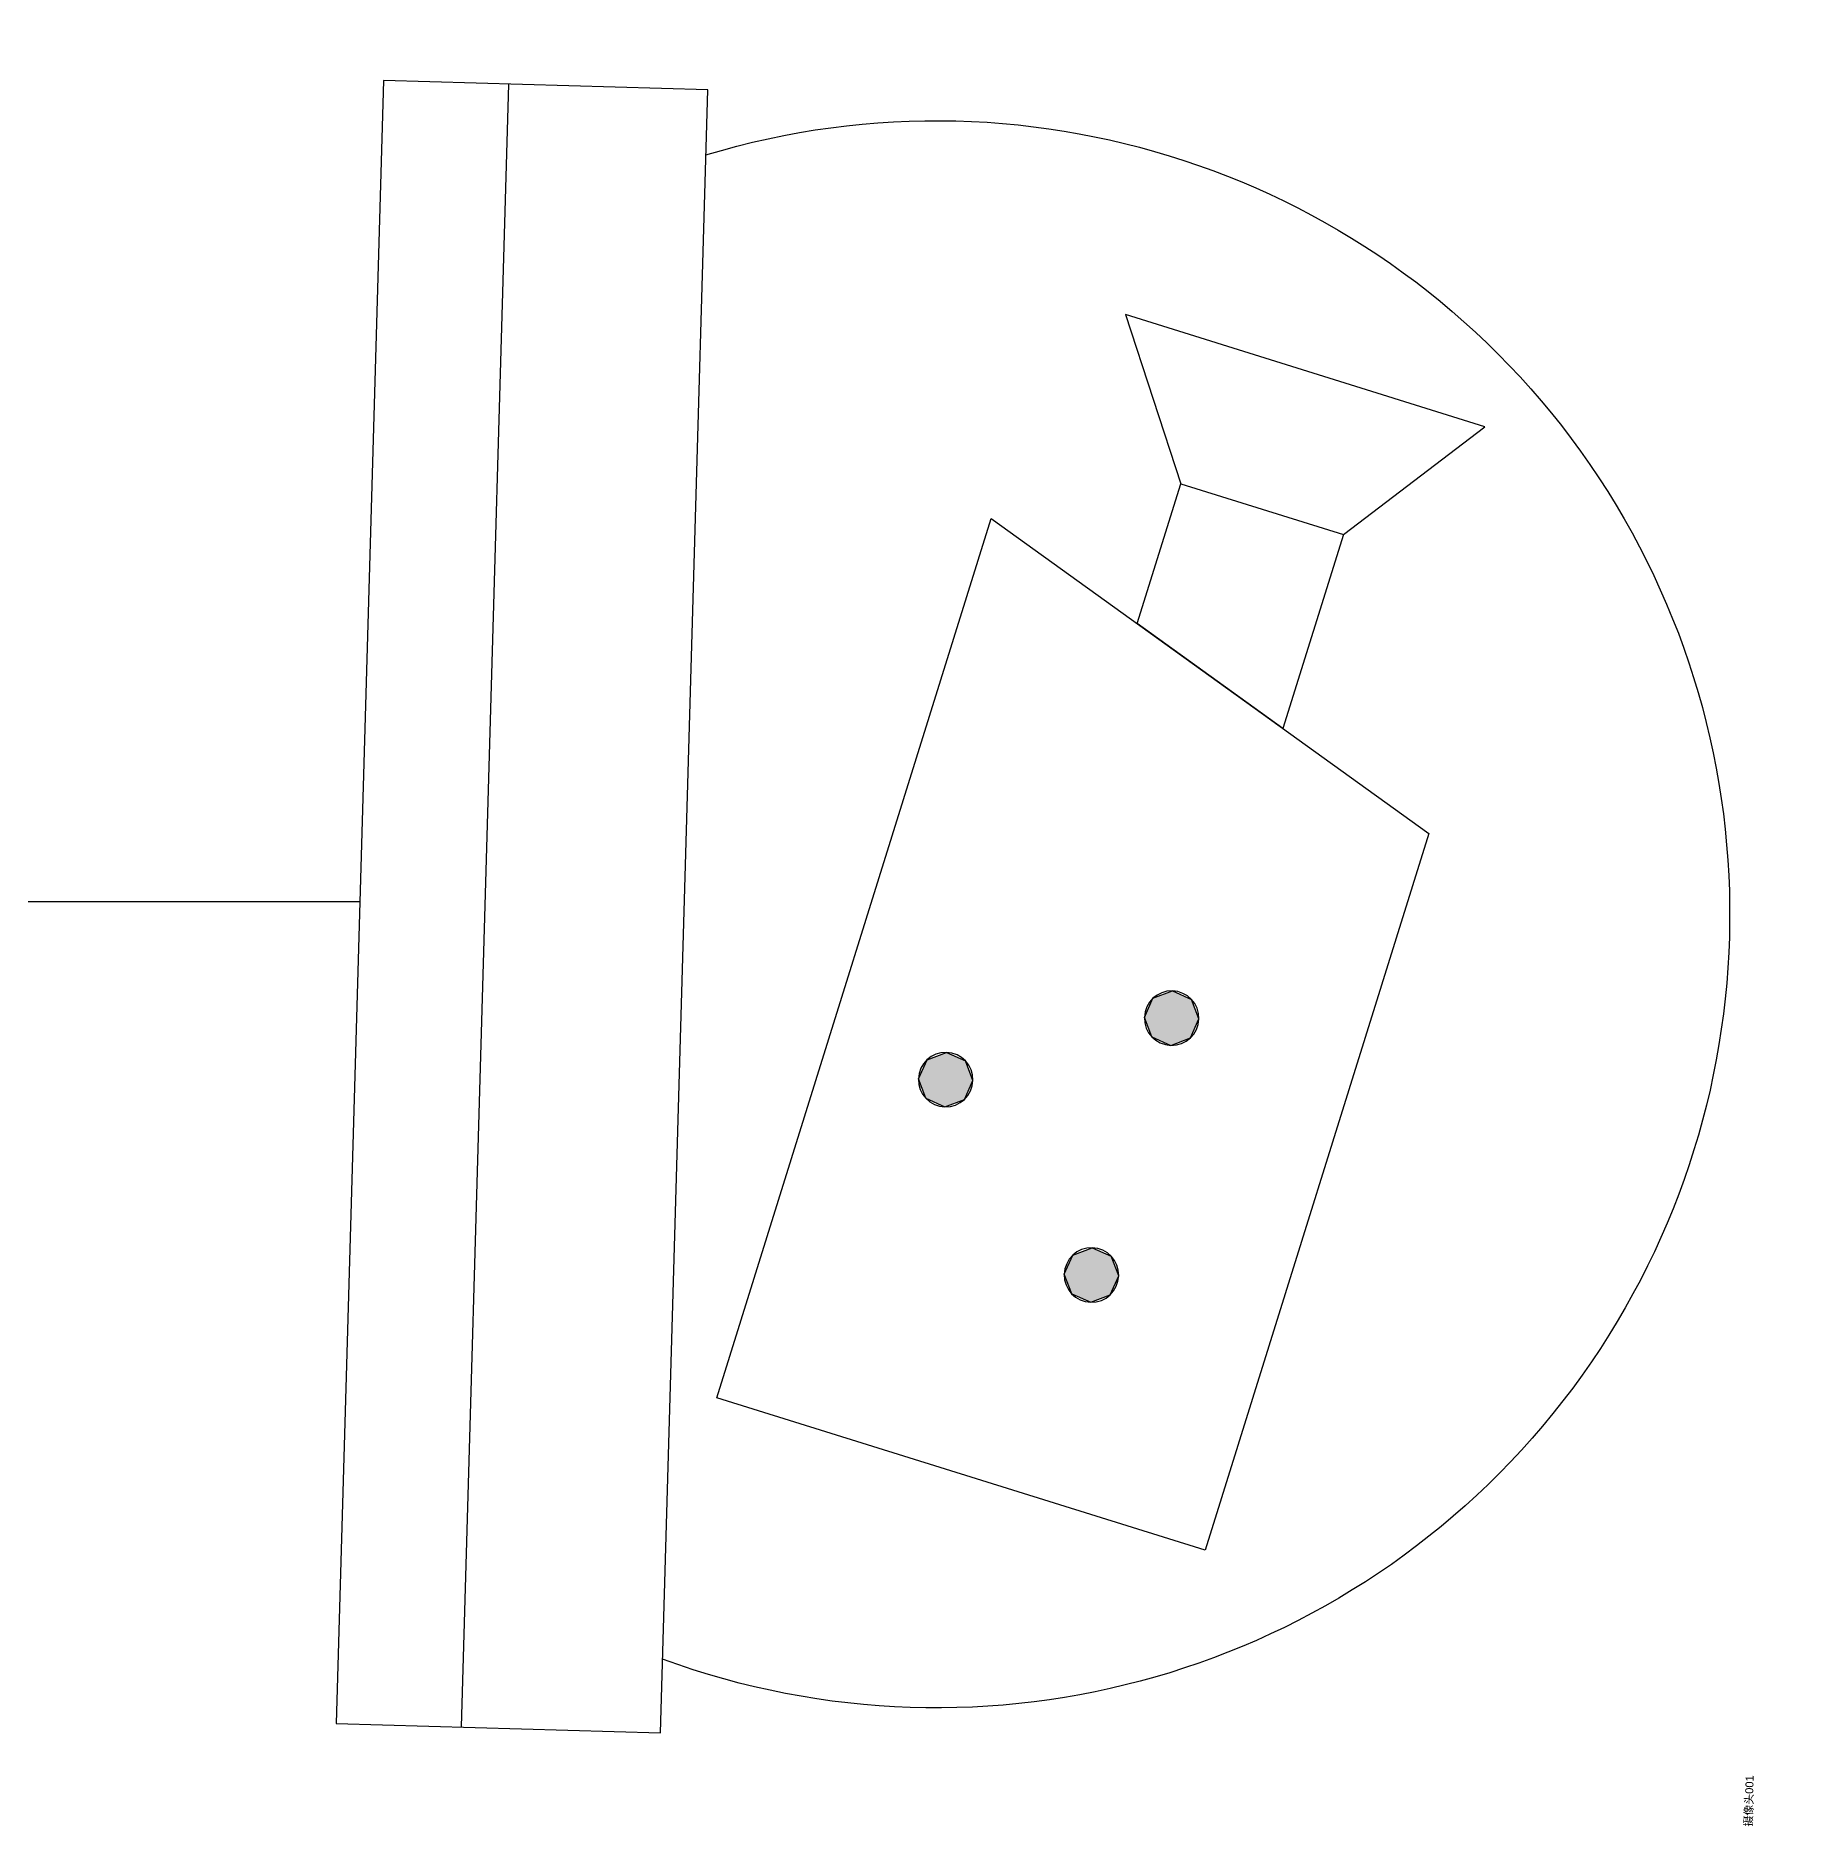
# Model space of a CAD drawing. Header units: millimetres. Extents: x 1454 to 76815, y 2126 to 32240.
# Drawn here: x 32149 to 32702, y 6653 to 7213 of the extents above; entities that cross this region are included whole.
import ezdxf

# ---------------------------------------------------------------- set-up
doc = ezdxf.new("R2010")
doc.units = ezdxf.units.MM
doc.linetypes.add('CONTINOUS', pattern=[0])
doc.layers.add('安防设备', color=1, linetype='Continuous')
doc.layers.add('文字说明', color=7, linetype='Continuous')
doc.styles.get("Standard").update_dxf_attribs({"font": 'arial.ttf'})

# ---------------------------------------------------------------- blocks, each defined once
blk = doc.blocks.new('A$C7263570F')
at = {"layer": '安防设备', "color": 1, "linetype": 'Continuous', "lineweight": -3}
for p, q in [((0, 428.11), (0, 326.74)), ((513.63, 428.11), (0, 428.11)), ((513.63, 326.74), (513.63, 428.11)), ((513.63, 389.04), (0, 389.04)), ((0, 326.74), (513.63, 326.74)), ((61.93, 158.24), (105.14, 312.15)), ((105.14, 312.15), (382.29, 234.33)), ((200.56, 249.52), (206.58, 252.02)), ((206.58, 252.02), (212.6, 249.52)), ((200.56, 249.52), (198.07, 243.51)), ((212.6, 249.52), (215.09, 243.51)), ((198.07, 243.51), (200.56, 237.49)), ((215.09, 243.51), (212.6, 237.49)), ((200.56, 237.49), (206.58, 235)), ((206.58, 235), (212.6, 237.49)), ((382.29, 234.33), (287.77, 94.82)), ((140.85, 202.22), (138.36, 196.21)), ((140.85, 202.22), (146.86, 204.72)), ((146.86, 204.72), (152.88, 202.22)), ((152.88, 202.22), (155.37, 196.21)), ((138.36, 196.21), (140.85, 190.19)), ((155.37, 196.21), (152.88, 190.19)), ((447.18, 194.18), (394.85, 175.46)), ((415.38, 80.93), (447.18, 194.18)), ((140.85, 190.19), (146.86, 187.7)), ((146.86, 187.7), (152.88, 190.19)), ((319.28, 141.33), (350.79, 187.83)), ((350.79, 187.83), (394.85, 175.46)), ((221.81, 179.49), (219.31, 173.48)), ((221.81, 179.49), (227.82, 181.98)), ((227.82, 181.98), (233.84, 179.49)), ((233.84, 179.49), (236.33, 173.48)), ((219.31, 173.48), (221.81, 167.46)), ((236.33, 173.48), (233.84, 167.46)), ((394.85, 175.46), (380.45, 124.15)), ((394.85, 175.46), (380.45, 124.15)), ((221.81, 167.46), (227.82, 164.97)), ((227.82, 164.97), (233.84, 167.46)), ((287.77, 94.82), (61.93, 158.24)), ((380.45, 124.15), (319.28, 141.33)), ((380.45, 124.15), (415.38, 80.93))]:
    blk.add_line(p, q, dxfattribs=at)
at = {"layer": '安防设备', "color": 1, "linetype": 'Continuous', "lineweight": -3, "extrusion": (0, 0, -1)}
blk.add_ellipse((258.14, 247.98), major_axis=(0, 247.98), ratio=1, start_param=1.247574, end_param=5.035609, dxfattribs=at)
at = {"layer": '安防设备', "color": 1, "lineweight": -3, "extrusion": (0, 0, -1)}
for centre, major_axis, start_param, end_param in [((206.58, 243.51), (6.02, 6.02), 3.926991, 10.210176), ((146.86, 196.21), (6.02, 6.02), 3.926991, 10.210176), ((227.82, 173.48), (-6.02, 6.02), 5.497787, 11.780972)]:
    blk.add_ellipse(centre, major_axis=major_axis, ratio=1, start_param=start_param, end_param=end_param, dxfattribs=at)
at = {"layer": '安防设备', "color": 1, "linetype": 'Continuous', "lineweight": -3}
for points in [[(206.58, 252.02), (212.6, 249.52), (200.56, 249.52)], [(212.6, 249.52), (215.09, 243.51), (198.07, 243.51)], [(215.09, 243.51), (212.6, 237.49), (200.56, 237.49)], [(152.88, 202.22), (155.37, 196.21), (138.36, 196.21)], [(146.86, 204.72), (152.88, 202.22), (140.85, 202.22)], [(155.37, 196.21), (152.88, 190.19), (140.85, 190.19)], [(233.84, 179.49), (236.33, 173.48), (219.31, 173.48)], [(227.82, 181.98), (233.84, 179.49), (221.81, 179.49)], [(236.33, 173.48), (233.84, 167.46), (221.81, 167.46)]]:
    blk.add_solid(points, dxfattribs=at)
at = {"layer": '安防设备', "color": 1, "linetype": 'Continuous', "lineweight": -3, "extrusion": (0, 0, -1)}
for points in [[(-212.6, 249.52), (-200.56, 249.52), (-198.07, 243.51)], [(-215.09, 243.51), (-198.07, 243.51), (-200.56, 237.49)], [(-212.6, 237.49), (-200.56, 237.49), (-206.58, 235)], [(-152.88, 202.22), (-140.85, 202.22), (-138.36, 196.21)], [(-155.37, 196.21), (-138.36, 196.21), (-140.85, 190.19)], [(-152.88, 190.19), (-140.85, 190.19), (-146.86, 187.7)], [(-233.84, 179.49), (-221.81, 179.49), (-219.31, 173.48)], [(-236.33, 173.48), (-219.31, 173.48), (-221.81, 167.46)], [(-233.84, 167.46), (-221.81, 167.46), (-227.82, 164.97)]]:
    blk.add_solid(points, dxfattribs=at)
at = {"flags": 1}
for tag, p in [('SADA', (-61.33, 174.32)), ('ID', (664.06, -175.18)), ('名称', (-88.5, -231.82))]:
    blk.add_attdef(tag, p, '', height=200, dxfattribs=at)
blk.add_attdef('名称', (-19.51, -15.15), '', height=2.5)

msp = doc.modelspace()

# ---------------------------------------------------------------- linework, layer by layer
at = {"layer": '文字说明', "color": 5, "linetype": 'CONTINOUS'}
msp.add_line((32250.33, 6941.99), (31519.24, 6941.99), dxfattribs=at)

# ---------------------------------------------------------------- block references
at = {"layer": '安防设备', "color": 0}
ref = msp.add_blockref('A$C7263570F', (32670.86, 6672.94), dxfattribs=dict(at, rotation=88.34879074761658))
ref.add_attrib('名称', '摄像头001', (32685.44, 6653), dxfattribs={"layer": '0', "height": 2.5, "rotation": 88.3488})

doc.saveas('drawing.dxf')
